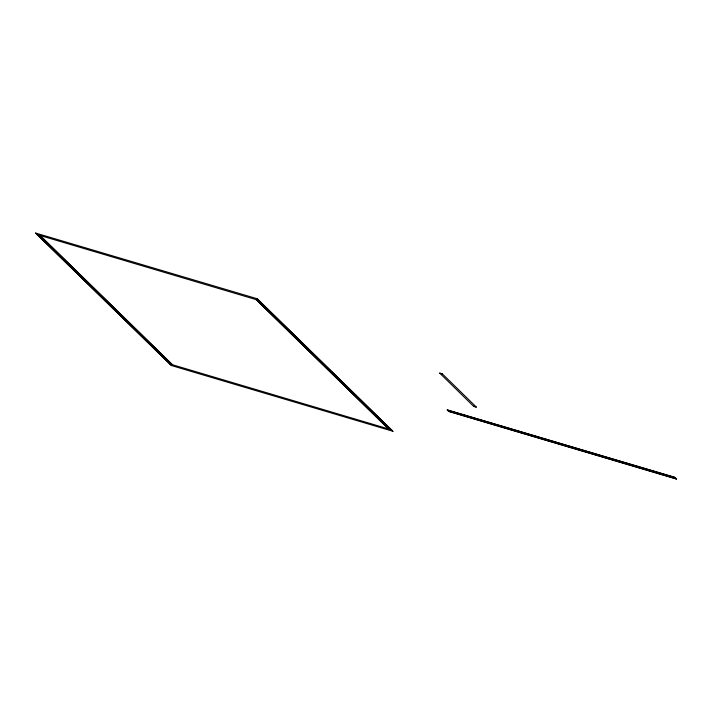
<?xml version="1.0" encoding="UTF-8"?>
<svg xmlns="http://www.w3.org/2000/svg" width="712" height="712" viewBox="0 0 712 712"><rect width="100%" height="100%" fill="white"/><g stroke="black" fill="none" stroke-linecap="round" stroke-linejoin="round"><path stroke-width="1.07" d="M35.6 233.047L171.467 365.55L392.935 431.285L257.103 298.72L35.6 233.047L171.467 365.55M37.229 234.64L258.696 300.375M169.839 363.966L391.271 429.754M257.103 298.72L392.899 431.347M473.622 406.312L439.696 373.106L442.357 373.898L476.31 407.042L473.622 406.312L476.284 407.104M442.321 373.96L439.669 373.168M447.261 409.952L674.807 477.271L676.302 479.016L448.854 411.509L447.261 409.952L674.709 477.458L676.302 479.016M448.854 411.509L447.358 409.765M448.952 411.322L676.4 478.829M39.916 235.369L172.464 364.811L39.916 235.369M256.071 299.521L388.61 428.971L256.071 299.521"/></g></svg>
